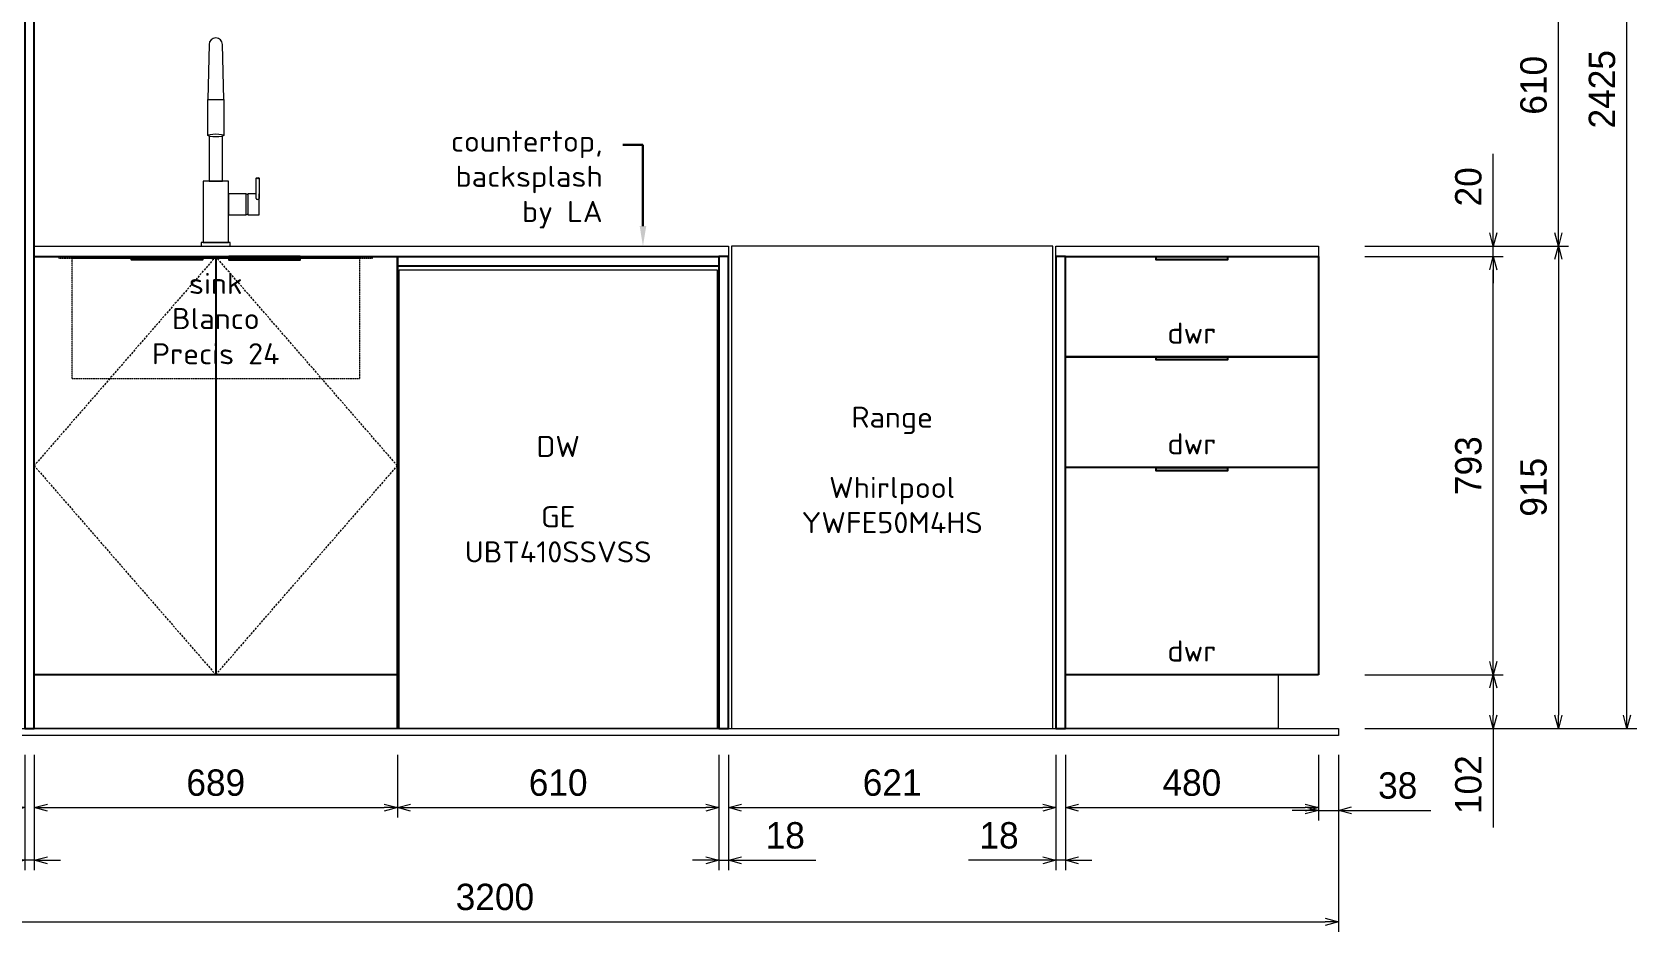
# Model space of a CAD drawing. Header units: millimetres. Extents: x 317748 to 451058, y -7309 to 88509.
# Drawn here: x 437319 to 440363, y 57691 to 59398 of the extents above; entities that cross this region are included whole.
import ezdxf
from ezdxf import colors
from ezdxf.entities.mleader import LeaderData, LeaderLine
from ezdxf.enums import TextEntityAlignment as Align
from ezdxf.math import Vec2, Vec3

# ---------------------------------------------------------------- set-up
doc = ezdxf.new("R2010")
doc.units = ezdxf.units.MM
doc.header["$LTSCALE"] = 2
doc.header["$MEASUREMENT"] = 0
doc.header["$PDMODE"] = 3
doc.linetypes.add('DASHEDX2', pattern=[1.5, 1, -0.5])
doc.linetypes.add('HIDDEN2', pattern=[0.1875, 0.125, -0.0625])
doc.layers.get('0').update_dxf_attribs({"lineweight": 30})
doc.layers.get('Defpoints').update_dxf_attribs({"color": 255, "lineweight": 0})
for name, color, linetype, lineweight in [('1', 10, 'Continuous', 18), ('Appliances', 4, 'Continuous', 13), ('Cabinets', 7, 'Continuous', 25), ('Dims', 4, 'Continuous', 20), ('Hatch_grey', 253, 'Continuous', 5), ('KK + Filler', 252, 'Continuous', 18), ('Line_Hdn_Blu', 4, 'HIDDEN2', 5), ('Line_Hidden', 8, 'DASHEDX2', 15), ('Line_Thin', 8, 'Continuous', 18)]:
    doc.layers.add(name, color=color, linetype=linetype, lineweight=lineweight)
doc.styles.add('AGS', font='ags.shx')
doc.styles.add('style1', font='simplex.shx')
doc.dimstyles.new('mm LG 30', dxfattribs={"dimtxt": 50, "dimasz": 25, "dimexe": 19, "dimexo": 50, "dimgap": 22, "dimtad": 1, "dimdec": 0, "dimdsep": 46, "dimtxsty": 'AGS', "dimblk": 'OPEN30', "dimcen": 2, "dimclrd": 256, "dimclre": 256, "dimclrt": 256, "dimadec": 0, "dimazin": 0, "dimtm": 1e-09, "dimtfac": 1, "dimtdec": 0, "dimtmove": 0, "dimatfit": 3, "dimldrblk": 'OPEN30', "dimfxl": 1, "dimtolj": 1, "dimlwd": -1, "dimlwe": -1, "dimarcsym": 0})

# ---------------------------------------------------------------- blocks, each defined once
blk = doc.blocks.new('*U299')
at = {"layer": 'Dims', "ltscale": 2}
for points in [[(-12.8, 402.3), (-15, 297.8), (15, 297.8), (12.8, 402.3)], [(-15, 230), (-15, 297.8), (15, 297.8), (15, 230)], [(-12.8, 228.5), (-12.8, 143.3), (12.8, 143.3), (12.8, 228.5)], [(76.9, 110), (76.9, 148.9)], [(82.5, 148.9), (82.5, 110.1)], [(76.9, 119.3), (60.8, 119.3), (60.8, 79.4), (82.5, 79.4), (82.5, 119.3)]]:
    blk.add_lwpolyline(points, dxfattribs=at)
for points in [[(-24, 27), (24, 27), (24, 143.3), (-24, 143.3)], [(24, 79.4), (57.8, 79.4), (57.8, 119.3), (24, 119.3)], [(57.8, 119.3), (60.8, 117.8), (60.8, 80.7), (57.8, 79.4)], [(-27.5, 20), (27.5, 20), (27.5, 27), (-27.5, 27)]]:
    blk.add_lwpolyline(points, close=True, dxfattribs=at)
blk.add_arc((0, 402.3), 12.8, 0, 180, dxfattribs=at)
for centre, major_axis, ratio in [((0, 230), (15, 0), 0.188531), ((79.7, 148.9), (-2.8, 0), 0.438894)]:
    blk.add_ellipse(centre, major_axis=major_axis, ratio=ratio, dxfattribs=at)
blk.add_ellipse((79.7, 110), major_axis=(-2.8, 0), ratio=0.50064, start_param=6.281639, end_param=9.424778, dxfattribs=at)
at = {"layer": 'Line_Hdn_Blu', "ltscale": 2}
for points in [[(-297.5, -3), (297.5, -3), (297.5, 0), (-297.5, 0)], [(-272.5, -3), (272.5, -3), (272.5, -232), (-272.5, -232)]]:
    blk.add_lwpolyline(points, close=True, dxfattribs=at)
at = {"layer": 'Dims', "char_height": 40, "style": 'style1'}
for s, width, heights, insert, attachment_point in [('sink', 228.432, [109.2], (0, 2555), 8), ('\\pxqc;sink\\PBlanco\\PPrecis 24', 600, [287.9], (0, -117.5), 5)]:
    blk.add_mtext_dynamic_manual_height_columns(s, width=width, gutter_width=25, heights=heights, dxfattribs=dict(at, insert=insert, attachment_point=attachment_point))
blk = doc.blocks.new('_Open30')
at = {"color": 0, "linetype": 'ByBlock', "lineweight": -2}
for p, q in [((-1, 0.27), (0, 0)), ((0, 0), (-1, -0.27)), ((0, 0), (-1, 0))]:
    blk.add_line(p, q, dxfattribs=at)
blk = doc.blocks.new('*D326')
at = {"layer": 'Defpoints', "color": 0, "ltscale": 2, "transparency": 16777216}
for p in [(439796.6, 58178.8), (440090.3, 58178.8), (439796.6, 58076.8)]:
    blk.add_point(p, dxfattribs=at)
at = {"layer": 'Dims', "ltscale": 2, "transparency": 16777216}
for p, q in [((439846.6, 58178.8), (440109.3, 58178.8)), ((440090.3, 58153.8), (440090.3, 58101.8)), ((439846.6, 58076.8), (440109.3, 58076.8)), ((440090.3, 58076.8), (440090.3, 57888.7))]:
    blk.add_line(p, q, dxfattribs=at)
at = {"layer": 'Dims', "ltscale": 2, "transparency": 16777216, "xscale": 25, "yscale": 25, "zscale": 25}
for p, rotation in [((440090.3, 58178.8), 90), ((440090.3, 58076.8), 270)]:
    blk.add_blockref('_Open30', p, dxfattribs=dict(at, rotation=rotation))
at = {"layer": 'Dims', "ltscale": 2, "transparency": 16777216, "insert": (440043.3, 57970.2), "char_height": 50, "attachment_point": 5, "rotation": 90, "style": 'AGS'}
blk.add_mtext('\\A1;102', dxfattribs=at)
blk = doc.blocks.new('*D307')
at = {"layer": 'Defpoints', "color": 0, "ltscale": 2, "transparency": 16777216}
for p in [(439796.6, 58971.8), (440090.3, 58971.8), (439796.6, 58178.8)]:
    blk.add_point(p, dxfattribs=at)
at = {"layer": 'Dims', "ltscale": 2, "transparency": 16777216}
for p, q in [((439846.6, 58971.8), (440109.3, 58971.8)), ((440090.3, 58203.8), (440090.3, 58946.8)), ((439846.6, 58178.8), (440109.3, 58178.8))]:
    blk.add_line(p, q, dxfattribs=at)
at = {"layer": 'Dims', "ltscale": 2, "transparency": 16777216, "xscale": 25, "yscale": 25, "zscale": 25}
for p, rotation in [((440090.3, 58971.8), 90), ((440090.3, 58178.8), 270)]:
    blk.add_blockref('_Open30', p, dxfattribs=dict(at, rotation=rotation))
at = {"layer": 'Dims', "ltscale": 2, "transparency": 16777216, "insert": (440043.3, 58575.3), "char_height": 50, "attachment_point": 5, "rotation": 90, "style": 'AGS'}
blk.add_mtext('\\A1;793', dxfattribs=at)
blk = doc.blocks.new('*D308')
at = {"layer": 'Defpoints', "color": 0, "ltscale": 2, "transparency": 16777216}
for p in [(439796.6, 58991.8), (439796.6, 58971.8), (440090.3, 58991.8)]:
    blk.add_point(p, dxfattribs=at)
at = {"layer": 'Dims', "ltscale": 2, "transparency": 16777216}
for p, q in [((440090.3, 59016.8), (440090.3, 59166.7)), ((439846.6, 58991.8), (440109.3, 58991.8)), ((439846.6, 58971.8), (440109.3, 58971.8)), ((440090.3, 58971.8), (440090.3, 58991.8)), ((440090.3, 58946.8), (440090.3, 58921.8))]:
    blk.add_line(p, q, dxfattribs=at)
at = {"layer": 'Dims', "ltscale": 2, "transparency": 16777216, "xscale": 25, "yscale": 25, "zscale": 25}
for p, rotation in [((440090.3, 58991.8), 270), ((440090.3, 58971.8), 90)]:
    blk.add_blockref('_Open30', p, dxfattribs=dict(at, rotation=rotation))
at = {"layer": 'Dims', "ltscale": 2, "transparency": 16777216, "insert": (440043.3, 59104.2), "char_height": 50, "attachment_point": 5, "rotation": 90, "style": 'AGS'}
blk.add_mtext('\\A1;20', dxfattribs=at)
blk = doc.blocks.new('*D309')
at = {"layer": 'Defpoints', "color": 0, "ltscale": 2, "transparency": 16777216}
for p in [(439796.6, 58991.8), (439796.6, 58076.8), (440213.9, 58076.8)]:
    blk.add_point(p, dxfattribs=at)
at = {"layer": 'Dims', "ltscale": 2, "transparency": 16777216}
for p, q in [((439846.6, 58991.8), (440232.9, 58991.8)), ((440213.9, 58966.8), (440213.9, 58101.8)), ((439846.6, 58076.8), (440232.9, 58076.8))]:
    blk.add_line(p, q, dxfattribs=at)
at = {"layer": 'Dims', "ltscale": 2, "transparency": 16777216, "xscale": 25, "yscale": 25, "zscale": 25}
for p, rotation in [((440213.9, 58991.8), 90), ((440213.9, 58076.8), 270)]:
    blk.add_blockref('_Open30', p, dxfattribs=dict(at, rotation=rotation))
at = {"layer": 'Dims', "ltscale": 2, "transparency": 16777216, "insert": (440166.9, 58534.3), "char_height": 50, "attachment_point": 5, "rotation": 90, "style": 'AGS'}
blk.add_mtext('\\A1;915', dxfattribs=at)
blk = doc.blocks.new('*D310')
at = {"layer": 'Defpoints', "color": 0, "ltscale": 2, "transparency": 16777216}
for p in [(439796.6, 59601.8), (440213.9, 59601.8), (439796.6, 58991.8)]:
    blk.add_point(p, dxfattribs=at)
at = {"layer": 'Dims', "ltscale": 2, "transparency": 16777216}
for p, q in [((439846.6, 59601.8), (440232.9, 59601.8)), ((440213.9, 59016.8), (440213.9, 59576.8)), ((439846.6, 58991.8), (440232.9, 58991.8))]:
    blk.add_line(p, q, dxfattribs=at)
at = {"layer": 'Dims', "ltscale": 2, "transparency": 16777216, "xscale": 25, "yscale": 25, "zscale": 25}
for p, rotation in [((440213.9, 59601.8), 90), ((440213.9, 58991.8), 270)]:
    blk.add_blockref('_Open30', p, dxfattribs=dict(at, rotation=rotation))
at = {"layer": 'Dims', "ltscale": 2, "transparency": 16777216, "insert": (440166.9, 59296.8), "char_height": 50, "attachment_point": 5, "rotation": 90, "style": 'AGS'}
blk.add_mtext('\\A1;610', dxfattribs=at)
blk = doc.blocks.new('*D327')
at = {"layer": 'Defpoints', "color": 0, "ltscale": 2, "transparency": 16777216}
for p in [(439796.6, 60501.8), (440343.8, 60501.8), (439796.6, 58076.8)]:
    blk.add_point(p, dxfattribs=at)
at = {"layer": 'Dims', "ltscale": 2, "transparency": 16777216}
for p, q in [((439846.6, 60501.8), (440362.8, 60501.8)), ((440343.8, 58101.8), (440343.8, 60476.8)), ((439846.6, 58076.8), (440362.8, 58076.8))]:
    blk.add_line(p, q, dxfattribs=at)
at = {"layer": 'Dims', "ltscale": 2, "transparency": 16777216, "xscale": 25, "yscale": 25, "zscale": 25}
for p, rotation in [((440343.8, 60501.8), 90), ((440343.8, 58076.8), 270)]:
    blk.add_blockref('_Open30', p, dxfattribs=dict(at, rotation=rotation))
at = {"layer": 'Dims', "ltscale": 2, "transparency": 16777216, "insert": (440296.8, 59289.3), "char_height": 50, "attachment_point": 5, "rotation": 90, "style": 'AGS'}
blk.add_mtext('\\A1;2425', dxfattribs=at)
blk = doc.blocks.new('*D328')
at = {"layer": 'Defpoints', "color": 0, "ltscale": 2, "transparency": 16777216}
for p in [(438011.6, 58076.8), (438621.6, 58076.8), (438621.6, 57926.8)]:
    blk.add_point(p, dxfattribs=at)
at = {"layer": 'Dims', "ltscale": 2, "transparency": 16777216}
for p, q in [((438011.6, 58026.8), (438011.6, 57907.8)), ((438621.6, 58026.8), (438621.6, 57907.8)), ((438036.6, 57926.8), (438596.6, 57926.8))]:
    blk.add_line(p, q, dxfattribs=at)
at = {"layer": 'Dims', "ltscale": 2, "transparency": 16777216, "xscale": 25, "yscale": 25, "zscale": 25, "rotation": 180}
blk.add_blockref('_Open30', (438011.6, 57926.8), dxfattribs=at)
at = {"layer": 'Dims', "ltscale": 2, "transparency": 16777216, "xscale": 25, "yscale": 25, "zscale": 25}
blk.add_blockref('_Open30', (438621.6, 57926.8), dxfattribs=at)
at = {"layer": 'Dims', "ltscale": 2, "transparency": 16777216, "insert": (438316.6, 57973.8), "char_height": 50, "attachment_point": 5, "style": 'AGS'}
blk.add_mtext('\\A1;610', dxfattribs=at)
blk = doc.blocks.new('*D329')
at = {"layer": 'Defpoints', "color": 0, "ltscale": 2, "transparency": 16777216}
for p in [(438639.6, 58076.8), (439260.6, 58076.8), (439260.6, 57926.8)]:
    blk.add_point(p, dxfattribs=at)
at = {"layer": 'Dims', "ltscale": 2, "transparency": 16777216}
for p, q in [((438639.6, 58026.8), (438639.6, 57907.8)), ((439260.6, 58026.8), (439260.6, 57907.8)), ((438664.6, 57926.8), (439235.6, 57926.8))]:
    blk.add_line(p, q, dxfattribs=at)
at = {"layer": 'Dims', "ltscale": 2, "transparency": 16777216, "xscale": 25, "yscale": 25, "zscale": 25, "rotation": 180}
blk.add_blockref('_Open30', (438639.6, 57926.8), dxfattribs=at)
at = {"layer": 'Dims', "ltscale": 2, "transparency": 16777216, "xscale": 25, "yscale": 25, "zscale": 25}
blk.add_blockref('_Open30', (439260.6, 57926.8), dxfattribs=at)
at = {"layer": 'Dims', "ltscale": 2, "transparency": 16777216, "insert": (438950.1, 57973.8), "char_height": 50, "attachment_point": 5, "style": 'AGS'}
blk.add_mtext('\\A1;621', dxfattribs=at)
blk = doc.blocks.new('*D330')
at = {"layer": 'Defpoints', "color": 0, "ltscale": 2, "transparency": 16777216}
for p in [(438621.6, 58076.8), (438639.6, 58076.8), (438639.6, 57826.8)]:
    blk.add_point(p, dxfattribs=at)
at = {"layer": 'Dims', "ltscale": 2, "transparency": 16777216}
for p, q in [((438621.6, 58026.8), (438621.6, 57807.8)), ((438639.6, 58026.8), (438639.6, 57807.8)), ((438596.6, 57826.8), (438571.6, 57826.8)), ((438621.6, 57826.8), (438639.6, 57826.8)), ((438664.6, 57826.8), (438805.1, 57826.8))]:
    blk.add_line(p, q, dxfattribs=at)
at = {"layer": 'Dims', "ltscale": 2, "transparency": 16777216, "xscale": 25, "yscale": 25, "zscale": 25}
blk.add_blockref('_Open30', (438621.6, 57826.8), dxfattribs=at)
at = {"layer": 'Dims', "ltscale": 2, "transparency": 16777216, "xscale": 25, "yscale": 25, "zscale": 25, "rotation": 180}
blk.add_blockref('_Open30', (438639.6, 57826.8), dxfattribs=at)
at = {"layer": 'Dims', "ltscale": 2, "transparency": 16777216, "insert": (438747.3, 57873.8), "char_height": 50, "attachment_point": 5, "style": 'AGS'}
blk.add_mtext('\\A1;18', dxfattribs=at)
blk = doc.blocks.new('*D313')
at = {"layer": 'Defpoints', "color": 0, "ltscale": 2, "transparency": 16777216}
for p in [(439260.6, 58076.8), (439278.6, 58076.8), (439260.6, 57826.8)]:
    blk.add_point(p, dxfattribs=at)
at = {"layer": 'Dims', "ltscale": 2, "transparency": 16777216}
for p, q in [((439260.6, 58026.8), (439260.6, 57807.8)), ((439278.6, 58026.8), (439278.6, 57807.8)), ((439235.6, 57826.8), (439095.2, 57826.8)), ((439278.6, 57826.8), (439260.6, 57826.8)), ((439303.6, 57826.8), (439328.6, 57826.8))]:
    blk.add_line(p, q, dxfattribs=at)
at = {"layer": 'Dims', "ltscale": 2, "transparency": 16777216, "xscale": 25, "yscale": 25, "zscale": 25}
blk.add_blockref('_Open30', (439260.6, 57826.8), dxfattribs=at)
at = {"layer": 'Dims', "ltscale": 2, "transparency": 16777216, "xscale": 25, "yscale": 25, "zscale": 25, "rotation": 180}
blk.add_blockref('_Open30', (439278.6, 57826.8), dxfattribs=at)
at = {"layer": 'Dims', "ltscale": 2, "transparency": 16777216, "insert": (439152.9, 57873.8), "char_height": 50, "attachment_point": 5, "style": 'AGS'}
blk.add_mtext('\\A1;18', dxfattribs=at)
blk = doc.blocks.new('*D314')
at = {"layer": 'Defpoints', "color": 0, "ltscale": 2, "transparency": 16777216}
for p in [(439758.6, 58076.8), (439796.6, 58076.8), (439796.6, 57921.4)]:
    blk.add_point(p, dxfattribs=at)
at = {"layer": 'Dims', "ltscale": 2, "transparency": 16777216}
for p, q in [((439758.6, 58026.8), (439758.6, 57902.4)), ((439796.6, 58026.8), (439796.6, 57902.4)), ((439733.6, 57921.4), (439708.6, 57921.4)), ((439758.6, 57921.4), (439796.6, 57921.4)), ((439821.6, 57921.4), (439971.6, 57921.4))]:
    blk.add_line(p, q, dxfattribs=at)
at = {"layer": 'Dims', "ltscale": 2, "transparency": 16777216, "xscale": 25, "yscale": 25, "zscale": 25}
blk.add_blockref('_Open30', (439758.6, 57921.4), dxfattribs=at)
at = {"layer": 'Dims', "ltscale": 2, "transparency": 16777216, "xscale": 25, "yscale": 25, "zscale": 25, "rotation": 180}
blk.add_blockref('_Open30', (439796.6, 57921.4), dxfattribs=at)
at = {"layer": 'Dims', "ltscale": 2, "transparency": 16777216, "insert": (439909.1, 57968.4), "char_height": 50, "attachment_point": 5, "style": 'AGS'}
blk.add_mtext('\\A1;38', dxfattribs=at)
blk = doc.blocks.new('*D316')
at = {"layer": 'Defpoints', "color": 0, "ltscale": 2, "transparency": 16777216}
for p in [(436596.6, 58076.8), (439796.6, 58076.8), (439796.6, 57710)]:
    blk.add_point(p, dxfattribs=at)
at = {"layer": 'Dims', "ltscale": 2, "transparency": 16777216}
for p, q in [((436596.6, 58026.8), (436596.6, 57691)), ((439796.6, 58026.8), (439796.6, 57691)), ((436621.6, 57710), (439771.6, 57710))]:
    blk.add_line(p, q, dxfattribs=at)
at = {"layer": 'Dims', "ltscale": 2, "transparency": 16777216, "xscale": 25, "yscale": 25, "zscale": 25, "rotation": 180}
blk.add_blockref('_Open30', (436596.6, 57710), dxfattribs=at)
at = {"layer": 'Dims', "ltscale": 2, "transparency": 16777216, "xscale": 25, "yscale": 25, "zscale": 25}
blk.add_blockref('_Open30', (439796.6, 57710), dxfattribs=at)
at = {"layer": 'Dims', "ltscale": 2, "transparency": 16777216, "insert": (438196.6, 57757), "char_height": 50, "attachment_point": 5, "style": 'AGS'}
blk.add_mtext('\\A1;3200', dxfattribs=at)
blk = doc.blocks.new('*D607')
at = {"layer": 'Defpoints', "color": 0, "ltscale": 2, "transparency": 16777216}
for p in [(0, -102), (689, -102), (689, -252)]:
    blk.add_point(p, dxfattribs=at)
at = {"layer": 'Dims', "ltscale": 2, "transparency": 16777216}
for p, q in [((0, -152), (0, -271)), ((689, -152), (689, -271)), ((25, -252), (664, -252))]:
    blk.add_line(p, q, dxfattribs=at)
at = {"layer": 'Dims', "ltscale": 2, "transparency": 16777216, "xscale": 25, "yscale": 25, "zscale": 25, "rotation": 180}
blk.add_blockref('_Open30', (0, -252), dxfattribs=at)
at = {"layer": 'Dims', "ltscale": 2, "transparency": 16777216, "xscale": 25, "yscale": 25, "zscale": 25}
blk.add_blockref('_Open30', (689, -252), dxfattribs=at)
at = {"layer": 'Dims', "ltscale": 2, "transparency": 16777216, "insert": (344.5, -205), "char_height": 50, "attachment_point": 5, "style": 'AGS'}
blk.add_mtext('\\A1;689', dxfattribs=at)
blk = doc.blocks.new('*D371')
at = {"layer": 'Defpoints', "color": 0, "ltscale": 2, "transparency": 16777216}
for p in [(18, 0), (668, 0), (18, -150)]:
    blk.add_point(p, dxfattribs=at)
at = {"layer": 'Dims', "ltscale": 2, "transparency": 16777216}
for p, q in [((18, -50), (18, -169)), ((668, -50), (668, -169)), ((643, -150), (43, -150))]:
    blk.add_line(p, q, dxfattribs=at)
at = {"layer": 'Dims', "ltscale": 2, "transparency": 16777216, "xscale": 25, "yscale": 25, "zscale": 25, "rotation": 180}
blk.add_blockref('_Open30', (18, -150), dxfattribs=at)
at = {"layer": 'Dims', "ltscale": 2, "transparency": 16777216, "xscale": 25, "yscale": 25, "zscale": 25}
blk.add_blockref('_Open30', (668, -150), dxfattribs=at)
at = {"layer": 'Dims', "ltscale": 2, "transparency": 16777216, "insert": (343, -103), "char_height": 50, "attachment_point": 5, "style": 'AGS'}
blk.add_mtext('\\A1;650', dxfattribs=at)
blk = doc.blocks.new('*D372')
at = {"layer": 'Defpoints', "color": 0, "ltscale": 2, "transparency": 16777216}
for p in [(18, 1910), (18, 1860), (136.7, 1860)]:
    blk.add_point(p, dxfattribs=at)
at = {"layer": 'Dims', "ltscale": 2, "transparency": 16777216}
for p, q in [((136.7, 1935), (136.7, 1960)), ((68, 1910), (155.7, 1910)), ((136.7, 1910), (136.7, 1860)), ((68, 1860), (155.7, 1860)), ((136.7, 1835), (136.7, 1685))]:
    blk.add_line(p, q, dxfattribs=at)
at = {"layer": 'Dims', "ltscale": 2, "transparency": 16777216, "xscale": 25, "yscale": 25, "zscale": 25}
for p, rotation in [((136.7, 1910), 270), ((136.7, 1860), 90)]:
    blk.add_blockref('_Open30', p, dxfattribs=dict(at, rotation=rotation))
at = {"layer": 'Dims', "ltscale": 2, "transparency": 16777216, "insert": (89.7, 1747.5), "char_height": 50, "attachment_point": 5, "rotation": 90, "style": 'AGS'}
blk.add_mtext('\\A1;50', dxfattribs=at)
blk = doc.blocks.new('*D374')
at = {"layer": 'Defpoints', "color": 0, "ltscale": 2, "transparency": 16777216}
for p in [(0, 0), (18, 0), (18, -250)]:
    blk.add_point(p, dxfattribs=at)
at = {"layer": 'Dims', "ltscale": 2, "transparency": 16777216}
for p, q in [((0, -50), (0, -269)), ((18, -50), (18, -269)), ((-25, -250), (-50, -250)), ((0, -250), (18, -250)), ((43, -250), (183.4, -250))]:
    blk.add_line(p, q, dxfattribs=at)
at = {"layer": 'Dims', "ltscale": 2, "transparency": 16777216, "xscale": 25, "yscale": 25, "zscale": 25}
blk.add_blockref('_Open30', (0, -250), dxfattribs=at)
at = {"layer": 'Dims', "ltscale": 2, "transparency": 16777216, "xscale": 25, "yscale": 25, "zscale": 25, "rotation": 180}
blk.add_blockref('_Open30', (18, -250), dxfattribs=at)
at = {"layer": 'Dims', "ltscale": 2, "transparency": 16777216, "insert": (125.7, -203), "char_height": 50, "attachment_point": 5, "style": 'AGS'}
blk.add_mtext('\\A1;18', dxfattribs=at)
blk = doc.blocks.new('*D373')
at = {"layer": 'Defpoints', "color": 0, "ltscale": 2, "transparency": 16777216}
for p in [(668, 0), (686, 0), (668, -250)]:
    blk.add_point(p, dxfattribs=at)
at = {"layer": 'Dims', "ltscale": 2, "transparency": 16777216}
for p, q in [((668, -50), (668, -269)), ((686, -50), (686, -269)), ((643, -250), (502.6, -250)), ((686, -250), (668, -250)), ((711, -250), (736, -250))]:
    blk.add_line(p, q, dxfattribs=at)
at = {"layer": 'Dims', "ltscale": 2, "transparency": 16777216, "xscale": 25, "yscale": 25, "zscale": 25}
blk.add_blockref('_Open30', (668, -250), dxfattribs=at)
at = {"layer": 'Dims', "ltscale": 2, "transparency": 16777216, "xscale": 25, "yscale": 25, "zscale": 25, "rotation": 180}
blk.add_blockref('_Open30', (686, -250), dxfattribs=at)
at = {"layer": 'Dims', "ltscale": 2, "transparency": 16777216, "insert": (560.3, -203), "char_height": 50, "attachment_point": 5, "style": 'AGS'}
blk.add_mtext('\\A1;18', dxfattribs=at)
blk = doc.blocks.new('*D599')
at = {"layer": 'Defpoints', "color": 0, "ltscale": 2, "transparency": 16777216}
for p in [(0, -102), (480, -102), (480, -252)]:
    blk.add_point(p, dxfattribs=at)
at = {"layer": 'Dims', "ltscale": 2, "transparency": 16777216}
for p, q in [((0, -152), (0, -271)), ((480, -152), (480, -271)), ((25, -252), (455, -252))]:
    blk.add_line(p, q, dxfattribs=at)
at = {"layer": 'Dims', "ltscale": 2, "transparency": 16777216, "xscale": 25, "yscale": 25, "zscale": 25, "rotation": 180}
blk.add_blockref('_Open30', (0, -252), dxfattribs=at)
at = {"layer": 'Dims', "ltscale": 2, "transparency": 16777216, "xscale": 25, "yscale": 25, "zscale": 25}
blk.add_blockref('_Open30', (480, -252), dxfattribs=at)
at = {"layer": 'Dims', "ltscale": 2, "transparency": 16777216, "insert": (240, -205), "char_height": 50, "attachment_point": 5, "style": 'AGS'}
blk.add_mtext('\\A1;480', dxfattribs=at)
blk = doc.blocks.new('*U382')
at = {"layer": 'KK + Filler', "ltscale": 2}
blk.add_lwpolyline([(0, 102), (689, 102), (689, 0), (0, 0)], close=True, dxfattribs=at)
blk = doc.blocks.new('*U383')
at = {"layer": 'KK + Filler', "ltscale": 2}
blk.add_lwpolyline([(0, 102), (404, 102), (404, 0), (0, 0)], close=True, dxfattribs=at)
blk = doc.blocks.new('*U345')
at = {"layer": 'Dims', "ltscale": 2}
blk.add_lwpolyline([(1317, 0), (0, 0), (0, 20), (1317, 20)], close=True, dxfattribs=at)
blk = doc.blocks.new('*U346')
at = {"layer": 'Dims', "ltscale": 2}
blk.add_lwpolyline([(498, 0), (0, 0), (0, 20), (498, 20)], close=True, dxfattribs=at)
blk = doc.blocks.new('Floor_13mm')
at = {"layer": 'Line_Thin', "ltscale": 2}
blk.add_lwpolyline([(0, 0), (3200, 0), (3200, -13), (0, -13)], close=True, dxfattribs=at)
blk = doc.blocks.new('*U605')
at = {"layer": 'Hatch_grey', "ltscale": 2}
h = blk.add_hatch(color=256, dxfattribs=at)
h.dxf.hatch_style = 1
h.paths.add_polyline_path([(184.5, 793), (319.5, 793), (319.5, 787), (184.5, 787)])
h = blk.add_hatch(color=256, dxfattribs=at)
h.dxf.hatch_style = 1
h.paths.add_polyline_path([(504.5, 793), (369.5, 793), (369.5, 787), (504.5, 787)])
at = {"layer": 'Cabinets', "ltscale": 2}
blk.add_line((344.5, 793), (344.5, 0), dxfattribs=at)
for points in [[(0, 3602), (689, 3602), (689, 3323), (0, 3323)], [(0, 793), (689, 793), (689, 0), (0, 0)], [(184.5, 793), (319.5, 793), (319.5, 787), (184.5, 787)], [(504.5, 793), (369.5, 793), (369.5, 787), (504.5, 787)]]:
    blk.add_lwpolyline(points, close=True, dxfattribs=at)
at = {"layer": 'Line_Hidden', "ltscale": 2}
blk.add_lwpolyline([(344.5, 793), (0, 396.5), (344.5, 0), (689, 396.5), (344.5, 793)], dxfattribs=at)
at = {"layer": 'Dims', "lineweight": 30, "ltscale": 2, "flags": 104}
blk.add_attdef('SHELVES', text='', height=40, dxfattribs=at).set_placement((305, 396.5), align=Align.MIDDLE_CENTER)
at = {"layer": 'Dims', "ltscale": 2}
dim = blk.add_linear_dim(base=(689, -252), p1=(0, -102), p2=(689, -102), dimstyle='mm LG 30', override={"dimpost": '\\X'}, dxfattribs=at)
dim.commit()
dim.dimension.update_dxf_attribs({"geometry": '*D607', "text_midpoint": (344.5, -205)})
blk = doc.blocks.new('*U370')
at = {"layer": 'Cabinets', "ltscale": 2}
blk.add_line((343, 2375), (343, 1885), dxfattribs=at)
for points in [[(0, 4060), (18, 4060), (18, 3425), (0, 3425)], [(18, 4060), (668, 4060), (668, 3425), (18, 3425)], [(668, 4060), (686, 4060), (686, 3425), (668, 3425)], [(0, 0), (18, 0), (18, 2375), (0, 2375)], [(18, 2375), (668, 2375), (668, 1885), (18, 1885)], [(668, 0), (686, 0), (686, 2375), (668, 2375)]]:
    blk.add_lwpolyline(points, close=True, dxfattribs=at)
at = {"layer": 'Line_Hidden', "ltscale": 2}
blk.add_lwpolyline([(343, 2375), (18, 2130), (343, 1885), (668, 2130), (343, 2375)], dxfattribs=at)
blk.add_lwpolyline([(36, 1928), (650, 1928), (650, 1910), (36, 1910)], close=True, dxfattribs=at)
at = {"layer": 'Dims', "insert": (343, 3450), "char_height": 40, "attachment_point": 8, "style": 'style1'}
blk.add_mtext_dynamic_manual_height_columns('\\pxqc;fridge', width=300, gutter_width=25, heights=[132.5], dxfattribs=at)
at = {"layer": 'Dims', "ltscale": 2}
dim = blk.add_linear_dim(base=(136.7, 1860), p1=(18, 1910), p2=(18, 1860), angle=90, dimstyle='mm LG 30', override={"dimpost": '\\X'}, dxfattribs=at)
dim.commit()
dim.dimension.update_dxf_attribs({"geometry": '*D372', "text_midpoint": (89.7, 1747.5)})
for base, p1, p2, picture, middle in [((18, -250), (0, 0), (18, 0), '*D374', (125.7, -203)), ((18, -150), (668, 0), (18, 0), '*D371', (343, -103)), ((668, -250), (686, 0), (668, 0), '*D373', (560.3, -203))]:
    dim = blk.add_linear_dim(base=base, p1=p1, p2=p2, dimstyle='mm LG 30', override={"dimpost": '\\X'}, dxfattribs=at)
    dim.commit()
    dim.dimension.update_dxf_attribs({"geometry": picture, "text_midpoint": middle})
at = {"layer": '1', "ltscale": 0.2}
ml = blk.add_multileader_mtext('Standard', dxfattribs=at)
ml.set_content('{\\Fsimplex|c0;no filler\\Pgap above the fridge}', color=256)
ml.set_leader_properties()
ml.build(insert=Vec2(0, 0))
ml.multileader.update_dxf_attribs({"has_dogleg": 0, "text_left_attachment_type": 6, "text_right_attachment_type": 6, "dogleg_length": 0.36, "arrow_head_size": 38.1})
ctx = ml.context
ctx.base_point, ctx.char_height, ctx.arrow_head_size, ctx.landing_gap_size, ctx.plane_origin = Vec3(134.8, 2820.4), 40, 38.1, 38.1, Vec3(200.3, 2389)
ctx.left_attachment, ctx.right_attachment = 6, 6
notes = []
notes.append((ctx, [(1, (1, 1, 0), (134.5, 2820.4), (1, 0), 0.36, [(0, [(118, 2375), (118, 2820.4)], 0, [])])]))
ctx.mtext.insert, ctx.mtext.rotation, ctx.mtext.width, ctx.mtext.flow_direction = Vec3(172.9, 2873.7), 6.283185, 415.149, 5
at = {"layer": 'Dims', "ltscale": 0.2}
ml = blk.add_multileader_mtext('Standard', dxfattribs=at)
ml.set_content('overhang', color=256, style='style1')
ml.set_leader_properties()
ml.build(insert=Vec2(0, 0))
ml.multileader.update_dxf_attribs({"has_dogleg": 0, "dogleg_length": 9.14, "arrow_head_size": 38.1})
ctx = ml.context
ctx.base_point, ctx.char_height, ctx.arrow_head_size, ctx.landing_gap_size, ctx.plane_origin = Vec3(282.5, 1750.5), 40, 38.1, 20, Vec3(687.2, 1885)
ctx.text_align_type = 2
notes.append((ctx, [(1, (1, 1, 0), (588.8, 1750.5), (-1, 0), 9.14, [(0, [(609.1, 1885)], 0, [])])]))
ctx.mtext.insert, ctx.mtext.alignment, ctx.mtext.flow_direction = Vec3(559.7, 1777.2), 3, 5
for ctx, leaders in notes:
    for number, flags, end, landing, length, lines in leaders:
        leader = LeaderData()
        leader.index, (leader.has_last_leader_line, leader.has_dogleg_vector, leader.attachment_direction) = number, flags
        leader.last_leader_point, leader.dogleg_vector, leader.dogleg_length = Vec3(end), Vec3(landing), length
        for number, points, colour, breaks in lines:
            line = LeaderLine()
            line.index, line.vertices, line.color, line.breaks = number, Vec3.list(points), colors.encode_raw_color(colour), breaks
            leader.lines.append(line)
        ctx.leaders.append(leader)
blk = doc.blocks.new('*U296')
at = {"layer": 'Dims', "ltscale": 0.2}
ml = blk.add_multileader_mtext('Standard', dxfattribs=at)
ml.set_content('{\\Fsimplex|c0;countertop, backsplash by LA}', color=256)
ml.set_leader_properties()
ml.build(insert=Vec2(0, 0))
ml.multileader.update_dxf_attribs({"has_dogleg": 0, "dogleg_length": 0.36, "arrow_head_size": 38.1})
ctx = ml.context
ctx.base_point, ctx.char_height, ctx.arrow_head_size, ctx.landing_gap_size, ctx.plane_origin = Vec3(-446, 192.3), 40, 38.1, 38.1, Vec3(-842, 1)
ctx.text_align_type = 2
notes = []
notes.append((ctx, [(0, (1, 1, 0), (-29.2, 192.3), (-1, 0), 9.14, [(0, [(0, 0), (0, 192.3)], 0, [])])]))
ctx.mtext.insert, ctx.mtext.rotation, ctx.mtext.width, ctx.mtext.alignment, ctx.mtext.flow_direction = Vec3(-76.5, 219), 6.283185, 362.251, 3, 5
for ctx, leaders in notes:
    for number, flags, end, landing, length, lines in leaders:
        leader = LeaderData()
        leader.index, (leader.has_last_leader_line, leader.has_dogleg_vector, leader.attachment_direction) = number, flags
        leader.last_leader_point, leader.dogleg_vector, leader.dogleg_length = Vec3(end), Vec3(landing), length
        for number, points, colour, breaks in lines:
            line = LeaderLine()
            line.index, line.vertices, line.color, line.breaks = number, Vec3.list(points), colors.encode_raw_color(colour), breaks
            leader.lines.append(line)
        ctx.leaders.append(leader)
blk = doc.blocks.new('*U597')
at = {"layer": 'Hatch_grey', "ltscale": 2}
h = blk.add_hatch(color=256, dxfattribs=at)
h.dxf.hatch_style = 1
h.paths.add_polyline_path([(172.5, 793), (307.5, 793), (307.5, 787), (172.5, 787)])
h = blk.add_hatch(color=256, dxfattribs=at)
h.dxf.hatch_style = 1
h.paths.add_polyline_path([(172.5, 603), (307.5, 603), (307.5, 597), (172.5, 597)])
h = blk.add_hatch(color=256, dxfattribs=at)
h.dxf.hatch_style = 1
h.paths.add_polyline_path([(172.5, 393), (307.5, 393), (307.5, 387), (172.5, 387)])
at = {"layer": 'Cabinets', "ltscale": 2}
for points in [[(480, 3602), (0, 3602), (0, 3323), (480, 3323)], [(480, 0), (0, 0), (0, 793), (480, 793)], [(0, 793), (480, 793), (480, 603), (0, 603)], [(172.5, 793), (307.5, 793), (307.5, 787), (172.5, 787)], [(0, 603), (480, 603), (480, 393), (0, 393)], [(172.5, 603), (307.5, 603), (307.5, 597), (172.5, 597)], [(172.5, 393), (307.5, 393), (307.5, 387), (172.5, 387)]]:
    blk.add_lwpolyline(points, close=True, dxfattribs=at)
at = {"layer": 'Dims', "char_height": 40, "attachment_point": 8, "style": 'style1'}
for insert in [(240, 628), (240, 418), (240, 25)]:
    blk.add_mtext_dynamic_manual_height_columns('\\pxqc;dwr', width=263.766, gutter_width=25, heights=[93], dxfattribs=dict(at, insert=insert))
at = {"layer": 'Dims', "ltscale": 2}
dim = blk.add_linear_dim(base=(480, -252), p1=(0, -102), p2=(480, -102), angle=0, dimstyle='mm LG 30', override={"dimpost": '\\X'}, dxfattribs=at)
dim.commit()
dim.dimension.update_dxf_attribs({"geometry": '*D599', "text_midpoint": (240, -205)})

msp = doc.modelspace()

# ---------------------------------------------------------------- linework, layer by layer
at = {"layer": 'Appliances', "ltscale": 2}
for points in [[(438645.6, 58076.8), (439254.6, 58076.8), (439254.6, 58991.8), (438645.6, 58991.8)], [(438015.1, 58946.8), (438618.1, 58946.8), (438618.1, 58076.8), (438015.1, 58076.8)]]:
    msp.add_lwpolyline(points, close=True, dxfattribs=at)
at = {"layer": 'Cabinets', "ltscale": 2}
for points in [[(438011.6, 58971.8), (438011.6, 58971.8), (438011.6, 58076.8), (438011.6, 58076.8)], [(438011.6, 58971.8), (438621.6, 58971.8), (438621.6, 58953.8), (438011.6, 58953.8)], [(438639.6, 58971.8), (438621.6, 58971.8), (438621.6, 58076.8), (438639.6, 58076.8)], [(439278.6, 58971.8), (439260.6, 58971.8), (439260.6, 58076.8), (439278.6, 58076.8)]]:
    msp.add_lwpolyline(points, close=True, dxfattribs=at)

# ---------------------------------------------------------------- block references
for name, p in [('*U597', (439278.6, 58178.8)), ('*U296', (438477.4, 58991.8)), ('*U345', (437322.6, 58971.8)), ('*U382', (437322.6, 58076.8)), ('Floor_13mm', (436596.6, 58076.8))]:
    msp.add_blockref(name, p)
at = {"ltscale": 2}
for name, p in [('*U346', (439260.6, 58971.8)), ('*U383', (439278.6, 58076.8))]:
    msp.add_blockref(name, p, dxfattribs=at)
at = {"layer": 'Cabinets'}
msp.add_blockref('*U299', (437667.1, 58971.8), dxfattribs=at)
at = {"layer": 'Defpoints'}
msp.add_blockref('*U370', (436636.6, 58076.8), dxfattribs=at)
at = {"layer": 'Hatch_grey'}
msp.add_blockref('*U605', (437322.6, 58178.8), dxfattribs=at)

# ---------------------------------------------------------------- texts
at = {"layer": 'Dims', "char_height": 40, "attachment_point": 5, "style": 'style1'}
for s, insert in [('\\pxqc;Range\\P\\PWhirlpool\\PYWFE50M4HS', (438950.1, 58567.3)), ('DW\\P\\PGE\\P\\pxqc;UBT410SSVSS', (438316.6, 58511.8))]:
    msp.add_mtext_dynamic_manual_height_columns(s, width=600, gutter_width=25, heights=[287.9], dxfattribs=dict(at, insert=insert))

# ---------------------------------------------------------------- dimensions: what is measured, and where the dimension line sits
at = {"layer": 'Dims', "ltscale": 2}
for base, p1, p2, picture, middle in [((440343.8, 60501.8), (439796.6, 58076.8), (439796.6, 60501.8), '*D327', (440296.8, 59289.3)), ((440213.9, 59601.8), (439796.6, 58991.8), (439796.6, 59601.8), '*D310', (440166.9, 59296.8)), ((440090.3, 58991.8), (439796.6, 58971.8), (439796.6, 58991.8), '*D308', (440043.3, 59104.2)), ((440213.9, 58076.8), (439796.6, 58991.8), (439796.6, 58076.8), '*D309', (440166.9, 58534.3)), ((440090.3, 58971.8), (439796.6, 58178.8), (439796.6, 58971.8), '*D307', (440043.3, 58575.3))]:
    dim = msp.add_linear_dim(base=base, p1=p1, p2=p2, angle=90, dimstyle='mm LG 30', override={"dimpost": '\\X'}, dxfattribs=at)
    dim.commit()
    dim.dimension.update_dxf_attribs({"geometry": picture, "text_midpoint": middle})
dim = msp.add_linear_dim(base=(440090.3, 58178.8), p1=(439796.6, 58076.8), p2=(439796.6, 58178.8), angle=90, dimstyle='mm LG 30', override={"dimpost": '\\X'}, dxfattribs=at)
dim.commit()
dim.dimension.update_dxf_attribs({"geometry": '*D326', "text_midpoint": (440090.3, 57970.2), "dimtype": 160})
for base, p1, p2, picture, middle in [((439796.6, 57710), (436596.6, 58076.8), (439796.6, 58076.8), '*D316', (438196.6, 57757)), ((438621.6, 57926.8), (438011.6, 58076.8), (438621.6, 58076.8), '*D328', (438316.6, 57973.8)), ((438639.6, 57826.8), (438621.6, 58076.8), (438639.6, 58076.8), '*D330', (438747.3, 57873.8)), ((439260.6, 57926.8), (438639.6, 58076.8), (439260.6, 58076.8), '*D329', (438950.1, 57973.8)), ((439260.6, 57826.8), (439278.6, 58076.8), (439260.6, 58076.8), '*D313', (439152.9, 57873.8)), ((439796.6, 57921.4), (439758.6, 58076.8), (439796.6, 58076.8), '*D314', (439909.1, 57968.4))]:
    dim = msp.add_linear_dim(base=base, p1=p1, p2=p2, dimstyle='mm LG 30', override={"dimpost": '\\X'}, dxfattribs=at)
    dim.commit()
    dim.dimension.update_dxf_attribs({"geometry": picture, "text_midpoint": middle})

doc.saveas('drawing.dxf')
